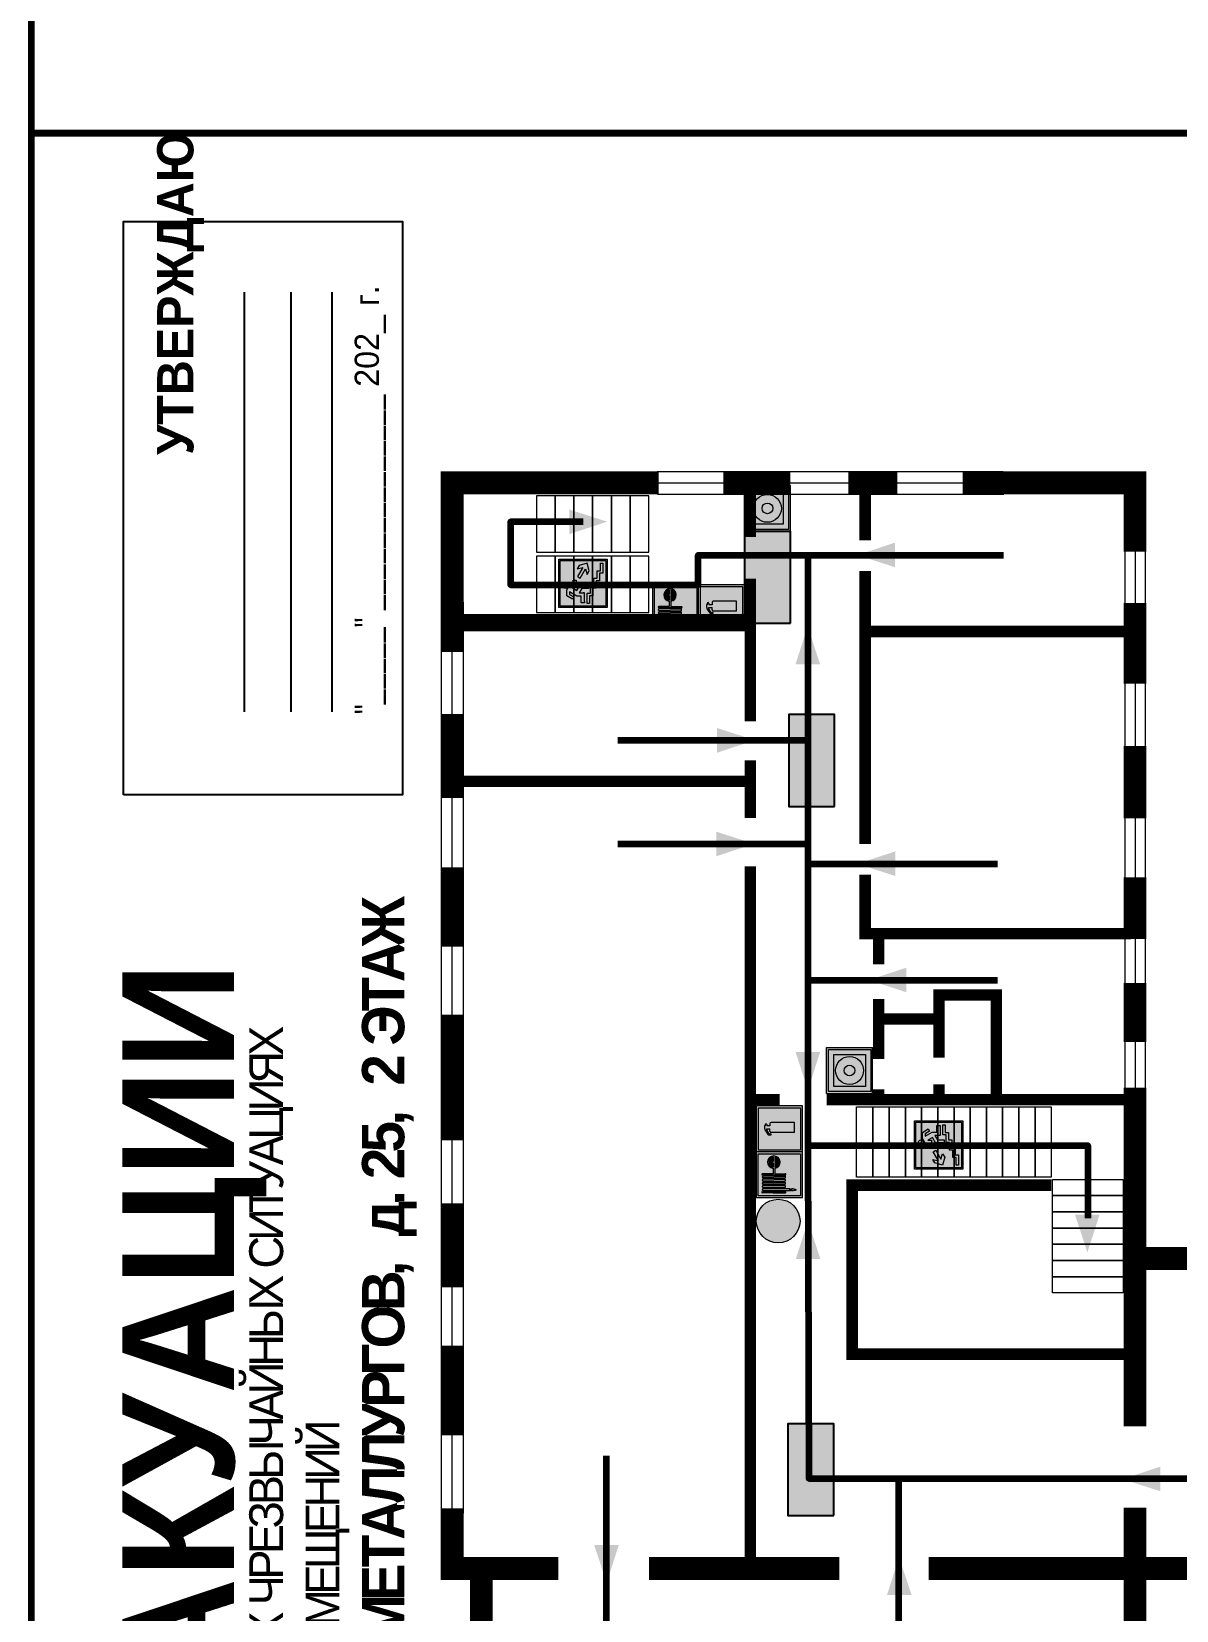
# Model space of a CAD drawing. Header units: millimetres. Extents: x 13810 to 67229, y 12374 to 21950.
# Drawn here: x 25277.2 to 25466.8, y 18838.2 to 19099.7 of the extents above; entities that cross this region are included whole.
import ezdxf

# ---------------------------------------------------------------- set-up
doc = ezdxf.new("R2010")
doc.units = ezdxf.units.MM
doc.layers.add('План_Штампы', color=7, linetype='Continuous')
doc.styles.add('обычный', font='arial.ttf')

# ---------------------------------------------------------------- blocks, each defined once
blk = doc.blocks.new('A$C32E8229D')
at = {"true_color": 0xffffff}
blk.add_hatch(color=7, dxfattribs=at).paths.add_polyline_path([(0, 0), (0, -8), (16, -8), (16, 0)])
h = blk.add_hatch(color=126)
h.paths.add_polyline_path([(0.2, -0.2), (15.8, -0.2), (15.8, -7.8), (0.2, -7.8)])
h.paths.add_polyline_path([(13.49, -2.05), (12.08, -2.05), (11.37, -2.63, 0.162397), (11.29, -2.84), (11.29, -3.63), (10.35, -3.63), (10.35, -4.05), (11.68, -4.05), (11.68, -3.48), (12.26, -4.28), (11.29, -5.1), (11.29, -6.78), (11.85, -6.78), (11.85, -5.44), (12.8, -4.64), (12.8, -5.94), (14.46, -5.94), (14.46, -5.39), (13.45, -5.39), (13.45, -3.97), (12.46, -2.59), (13.15, -2.59), (13.69, -3.34), (14.18, -3)], flags=16)
h.paths.add_polyline_path([(10.74, -1.82, 1), (11.8, -1.82, 1)], flags=16)
h.paths.add_polyline_path([(9.39, -3.59), (5.99, -3.59), (6.56, -3.03), (5.91, -3.03), (5.1, -3.83), (5.91, -4.64), (6.56, -4.64), (5.99, -4.09), (9.39, -4.09)], flags=16)
h.paths.add_polyline_path([(4.29, -1.08), (1.72, -1.08), (1.72, -6.6), (4.29, -6.6)], flags=16)
at = {"color": 126}
blk.add_lwpolyline([(16, -8), (0, -8), (0, 0), (16, 0)], close=True, dxfattribs=at)
blk = doc.blocks.new('A$C54414219')
at = {"true_color": 0xffffff}
h = blk.add_hatch(color=7, dxfattribs=at)
h.paths.add_polyline_path([(2.39, -9.45), (2.39, -18.3), (11.23, -18.3), (11.23, -9.45)], flags=0)
h.paths.add_polyline_path([(10.71, -13.87, -1), (2.92, -13.87, -1)], flags=0)
h.paths.add_polyline_path([(8.3, -13.87, -1), (5.33, -13.87, -1)], flags=0)
h.paths.add_polyline_path([(0.41, -7.47), (0.41, -20.27), (13.21, -20.27), (13.21, -7.47)])
h.paths.add_polyline_path([(0.92, -19.77), (12.71, -19.77), (12.71, -7.98), (0.92, -7.98)], flags=16)
h.paths.add_polyline_path([(11.23, -9.45), (11.23, -18.3), (2.39, -18.3), (2.39, -9.45)], flags=0)
at = {"lineweight": 5}
h = blk.add_hatch(color=242, dxfattribs=at)
h.paths.add_polyline_path([(12.71, -7.98), (0.92, -7.98), (0.92, -19.77), (12.71, -19.77)])
h.paths.add_polyline_path([(11.23, -18.3), (2.39, -18.3), (2.39, -9.45), (11.23, -9.45)], flags=16)
h.paths.add_polyline_path([(10.71, -13.87, -1), (2.92, -13.87, -1)], flags=0)
h.paths.add_polyline_path([(8.3, -13.87, -1), (5.33, -13.87, -1)], flags=0)
at = {"true_color": 0xffffff}
h = blk.add_hatch(color=7, dxfattribs=at)
h.paths.add_polyline_path([(2.39, -9.45), (2.39, -18.3), (11.23, -18.3), (11.23, -9.45)])
h.paths.add_polyline_path([(10.71, -13.87, -1), (2.92, -13.87, -1)], flags=16)
h.paths.add_polyline_path([(8.3, -13.87, -1), (5.33, -13.87, -1)], flags=0)
at = {"lineweight": 5}
h = blk.add_hatch(color=242, dxfattribs=at)
h.paths.add_polyline_path([(2.92, -13.87, 1), (10.71, -13.87, 1)])
h.paths.add_polyline_path([(8.3, -13.87, -1), (5.33, -13.87, -1)], flags=16)
at = {"color": 242, "lineweight": 5}
for p, q in [((0.41, -20.27), (0.41, -7.47)), ((0.41, -7.47), (13.21, -7.47)), ((0.41, -7.47), (13.21, -7.47)), ((13.21, -20.27), (13.21, -7.47)), ((0.41, -20.27), (13.21, -20.27))]:
    blk.add_line(p, q, dxfattribs=at)
for points in [[(0.92, -7.98), (12.71, -7.98), (12.71, -19.77), (0.92, -19.77)], [(2.39, -9.45), (11.23, -9.45), (11.23, -18.3), (2.39, -18.3)]]:
    blk.add_lwpolyline(points, close=True, dxfattribs=at)
for radius in [3.89, 1.49]:
    blk.add_circle((6.81, -13.87), radius, dxfattribs=at)
blk = doc.blocks.new('вниз')
at = {"lineweight": 0, "true_color": 0xffffff}
h = blk.add_hatch(color=7, dxfattribs=at)
h.dxf.hatch_style = 1
h.paths.add_polyline_path([(40994.51, -4472.22), (40986.51, -4472.22), (40986.51, -4480.22), (40994.51, -4480.22)])
h.paths.add_polyline_path([(40994.31, -4472.42), (40994.31, -4480.01), (40986.71, -4480.01), (40986.71, -4472.42)], flags=16)
h.paths.add_polyline_path([(40988.43, -4473.53), (40989.43, -4473.53), (40990.19, -4473.96), (40990.19, -4474.6), (40991, -4474.6), (40991, -4475.06), (40989.73, -4475.06), (40989.73, -4474.46), (40989.3, -4475.18), (40990.17, -4475.7), (40990.17, -4477.11), (40989.63, -4477.11), (40989.63, -4476.01), (40988.94, -4475.59), (40988.94, -4476.46), (40988.94, -4476.46), (40987.47, -4476.46), (40987.26, -4476.46), (40987.26, -4475.92), (40988.4, -4475.92), (40988.4, -4475.2), (40989.1, -4473.99), (40988.66, -4473.99), (40988.24, -4474.7), (40987.86, -4474.47), (40988.41, -4473.56)], flags=0)
h.paths.add_polyline_path([(40990.55, -4473.29, -1), (40989.69, -4473.29, -1)], flags=0)
h.paths.add_polyline_path([(40988.85, -4476.89), (40988.85, -4477.43), (40990.1, -4477.43), (40990.1, -4477.99), (40991.34, -4477.99), (40991.34, -4478.54), (40992.59, -4478.54), (40992.59, -4479.09), (40993.83, -4479.09), (40993.83, -4479.52), (40992.17, -4479.52), (40992.17, -4478.97), (40990.91, -4478.97), (40990.91, -4478.41), (40989.68, -4478.41), (40989.68, -4477.86), (40988.43, -4477.86), (40988.43, -4477.31), (40987.6, -4477.31), (40987.18, -4477.31), (40987.18, -4476.89)], flags=0)
h.paths.add_polyline_path([(40991.61, -4475.33), (40993.12, -4476.2), (40992.9, -4475.27), (40993.48, -4475.6), (40993.83, -4476.88), (40992.56, -4477.22), (40991.97, -4476.88), (40992.9, -4476.61), (40991.38, -4475.74), (40991.58, -4475.39)], flags=0)
h.paths.add_polyline_path([(40990.19, -4473.96), (40989.43, -4473.53), (40988.43, -4473.53), (40988.41, -4473.56), (40987.86, -4474.47), (40988.24, -4474.7), (40988.66, -4473.99), (40989.1, -4473.99), (40988.4, -4475.2), (40988.4, -4475.92), (40987.26, -4475.92), (40987.26, -4476.46), (40987.47, -4476.46), (40988.94, -4476.46), (40988.94, -4476.27), (40988.94, -4475.59), (40989.63, -4476.01), (40989.63, -4477.11), (40990.17, -4477.11), (40990.17, -4475.7), (40989.3, -4475.18), (40989.73, -4474.46), (40989.73, -4475.06), (40991, -4475.06), (40991, -4474.6), (40990.19, -4474.6)], flags=0)
h.paths.add_polyline_path([(40990.55, -4473.29, 1), (40989.69, -4473.29, 1)], flags=0)
h.paths.add_polyline_path([(40991.61, -4475.33), (40991.58, -4475.39), (40991.38, -4475.74), (40992.9, -4476.61), (40991.97, -4476.88), (40992.56, -4477.22), (40993.83, -4476.88), (40993.48, -4475.6), (40992.9, -4475.27), (40993.12, -4476.2)], flags=0)
h.paths.add_polyline_path([(40990.1, -4477.43), (40988.85, -4477.43), (40988.85, -4476.89), (40987.18, -4476.89), (40987.18, -4477.31), (40987.6, -4477.31), (40988.43, -4477.31), (40988.43, -4477.86), (40989.68, -4477.86), (40989.68, -4478.41), (40990.91, -4478.41), (40990.91, -4478.97), (40992.17, -4478.97), (40992.17, -4479.52), (40993.83, -4479.52), (40993.83, -4479.09), (40992.59, -4479.09), (40992.59, -4478.54), (40991.34, -4478.54), (40991.34, -4477.99), (40990.1, -4477.99)], flags=0)
at = {"lineweight": 0}
h = blk.add_hatch(color=126, dxfattribs=at)
h.dxf.hatch_style = 1
h.paths.add_polyline_path([(40994.31, -4472.42), (40986.71, -4472.42), (40986.71, -4480.01), (40994.31, -4480.01)])
h.paths.add_polyline_path([(40988.43, -4473.53), (40989.43, -4473.53), (40990.19, -4473.96), (40990.19, -4474.6), (40991, -4474.6), (40991, -4475.06), (40989.73, -4475.06), (40989.73, -4474.46), (40989.3, -4475.18), (40990.17, -4475.7), (40990.17, -4477.11), (40989.63, -4477.11), (40989.63, -4476.01), (40988.94, -4475.59), (40988.94, -4476.46), (40988.94, -4476.46), (40987.47, -4476.46), (40987.26, -4476.46), (40987.26, -4475.92), (40988.4, -4475.92), (40988.4, -4475.2), (40989.1, -4473.99), (40988.66, -4473.99), (40988.24, -4474.7), (40987.86, -4474.47), (40988.41, -4473.56)], flags=16)
h.paths.add_polyline_path([(40990.55, -4473.29, -1), (40989.69, -4473.29, -1)], flags=16)
h.paths.add_polyline_path([(40988.85, -4476.89), (40988.85, -4477.43), (40990.1, -4477.43), (40990.1, -4477.99), (40991.34, -4477.99), (40991.34, -4478.54), (40992.59, -4478.54), (40992.59, -4479.09), (40993.83, -4479.09), (40993.83, -4479.52), (40992.17, -4479.52), (40992.17, -4478.97), (40990.91, -4478.97), (40990.91, -4478.41), (40989.68, -4478.41), (40989.68, -4477.86), (40988.43, -4477.86), (40988.43, -4477.31), (40987.6, -4477.31), (40987.18, -4477.31), (40987.18, -4476.89)], flags=16)
h.paths.add_polyline_path([(40991.61, -4475.33), (40993.12, -4476.2), (40992.9, -4475.27), (40993.48, -4475.6), (40993.83, -4476.88), (40992.56, -4477.22), (40991.97, -4476.88), (40992.9, -4476.61), (40991.38, -4475.74), (40991.58, -4475.39)], flags=16)
at = {"lineweight": 0, "true_color": 0xffffff}
h = blk.add_hatch(color=7, dxfattribs=at)
h.dxf.hatch_style = 1
h.paths.add_polyline_path([(40989.73, -4474.46), (40989.73, -4475.06), (40991, -4475.06), (40991, -4474.6), (40990.19, -4474.6), (40990.19, -4473.96), (40989.43, -4473.53), (40988.43, -4473.53), (40988.41, -4473.56), (40987.86, -4474.47), (40988.24, -4474.7), (40988.66, -4473.99), (40989.1, -4473.99), (40988.4, -4475.2), (40988.4, -4475.92), (40987.26, -4475.92), (40987.26, -4476.46), (40987.47, -4476.46), (40988.94, -4476.46), (40988.94, -4475.59), (40989.63, -4476.01), (40989.63, -4477.11), (40990.17, -4477.11), (40990.17, -4475.7), (40989.3, -4475.18)])
h.paths.add_polyline_path([(40989.69, -4473.29, 1), (40990.55, -4473.29, 1)])
h.paths.add_polyline_path([(40991.61, -4475.33), (40991.58, -4475.39), (40991.38, -4475.74), (40992.9, -4476.61), (40991.97, -4476.88), (40992.56, -4477.22), (40993.83, -4476.88), (40993.48, -4475.6), (40992.9, -4475.27), (40993.12, -4476.2)])
h.paths.add_polyline_path([(40990.1, -4477.43), (40988.85, -4477.43), (40988.85, -4476.89), (40987.18, -4476.89), (40987.18, -4477.31), (40987.6, -4477.31), (40988.43, -4477.31), (40988.43, -4477.86), (40989.68, -4477.86), (40989.68, -4478.41), (40990.91, -4478.41), (40990.91, -4478.97), (40992.17, -4478.97), (40992.17, -4479.52), (40993.83, -4479.52), (40993.83, -4479.09), (40992.59, -4479.09), (40992.59, -4478.54), (40991.34, -4478.54), (40991.34, -4477.99), (40990.1, -4477.99)])
at = {"color": 126, "lineweight": 0}
for points in [[(40986.51, -4472.22), (40994.51, -4472.22), (40994.51, -4480.22), (40986.51, -4480.22)], [(40986.71, -4472.42), (40994.31, -4472.42), (40994.31, -4480.01), (40986.71, -4480.01)]]:
    blk.add_lwpolyline(points, close=True, dxfattribs=at)
for points in [[(40987.47, -4476.46), (40987.26, -4476.46), (40987.26, -4475.92), (40988.4, -4475.92), (40988.4, -4475.2), (40989.1, -4473.99), (40988.66, -4473.99), (40988.24, -4474.7), (40987.86, -4474.47), (40988.41, -4473.56), (40988.43, -4473.53), (40989.43, -4473.53), (40990.19, -4473.96), (40990.19, -4474.6), (40991, -4474.6), (40991, -4475.06), (40989.73, -4475.06), (40989.73, -4474.46), (40989.3, -4475.18), (40990.17, -4475.7), (40990.17, -4477.11), (40989.63, -4477.11), (40989.63, -4476.01), (40988.94, -4475.59), (40988.94, -4476.46)], [(40987.47, -4476.46), (40988.94, -4476.46), (40988.94, -4476.27)], [(40991.58, -4475.39), (40991.38, -4475.74), (40992.9, -4476.61), (40991.97, -4476.88), (40992.56, -4477.22), (40993.83, -4476.88), (40993.48, -4475.6), (40992.9, -4475.27), (40993.12, -4476.2), (40991.61, -4475.33), (40991.58, -4475.39)], [(40987.6, -4477.31), (40987.18, -4477.31), (40987.18, -4476.89), (40988.85, -4476.89), (40988.85, -4477.43), (40990.1, -4477.43), (40990.1, -4477.99), (40991.34, -4477.99), (40991.34, -4478.54), (40992.59, -4478.54), (40992.59, -4479.09), (40993.83, -4479.09), (40993.83, -4479.52), (40992.17, -4479.52), (40992.17, -4478.97), (40990.91, -4478.97), (40990.91, -4478.41), (40989.68, -4478.41), (40989.68, -4477.86), (40988.43, -4477.86), (40988.43, -4477.31), (40987.6, -4477.31)]]:
    blk.add_lwpolyline(points, dxfattribs=at)
blk.add_circle((40990.12, -4473.29), 0.432, dxfattribs=at)
blk = doc.blocks.new('вниз 3')
at = {"lineweight": 0, "true_color": 0xffffff}
h = blk.add_hatch(color=7, dxfattribs=at)
h.dxf.hatch_style = 1
h.paths.add_polyline_path([(40997.5, -4475.69), (40997.25, -4475.28), (40995.76, -4476.15), (40995.97, -4475.23), (40995.39, -4475.56), (40995.05, -4476.83), (40996.33, -4477.17), (40996.91, -4476.83), (40996, -4476.55)], flags=0)
h.paths.add_polyline_path([(40999.81, -4473.95), (41000.22, -4473.95), (41000.64, -4474.67), (41001.03, -4474.43), (41000.46, -4473.49), (41000.42, -4473.49), (40999.43, -4473.49), (40998.68, -4473.92), (40998.68, -4474.57), (40997.88, -4474.57), (40997.88, -4475), (40999.14, -4475), (40999.14, -4474.43), (40999.14, -4474.38), (40999.59, -4475.15), (40998.72, -4475.67), (40998.72, -4477.06), (40999.24, -4477.06), (40999.24, -4475.96), (40999.95, -4475.56), (40999.95, -4476.43), (41001.61, -4476.43), (41001.61, -4475.88), (41000.47, -4475.88), (41000.47, -4475.12)], flags=0)
h.paths.add_polyline_path([(40999.2, -4473.24, 1), (40998.35, -4473.24, 1)], flags=0)
h.paths.add_polyline_path([(41000.46, -4477.26), (41001.69, -4477.26), (41001.69, -4476.84), (41000.03, -4476.84), (41000.03, -4477.39), (40998.78, -4477.39), (40998.78, -4477.95), (40997.53, -4477.95), (40997.53, -4478.5), (40996.29, -4478.5), (40996.29, -4479.06), (40995.05, -4479.06), (40995.05, -4479.48), (40995.29, -4479.48), (40996.72, -4479.48), (40996.72, -4478.92), (40997.97, -4478.92), (40997.97, -4478.36), (40999.2, -4478.36), (40999.2, -4477.81), (41000.46, -4477.81)], flags=0)
h.paths.add_polyline_path([(41002.37, -4472.17), (40994.37, -4472.17), (40994.37, -4480.17), (41002.37, -4480.17)])
h.paths.add_polyline_path([(41002.16, -4479.96), (40994.57, -4479.96), (40994.57, -4472.37), (41002.16, -4472.37)], flags=16)
h.paths.add_polyline_path([(41001.61, -4475.88), (41001.61, -4476.43), (40999.95, -4476.43), (40999.95, -4475.56), (40999.24, -4475.96), (40999.24, -4477.06), (40998.72, -4477.06), (40998.72, -4475.67), (40999.59, -4475.15), (40999.14, -4474.38), (40999.14, -4474.43), (40999.14, -4475), (40997.88, -4475), (40997.88, -4474.57), (40998.68, -4474.57), (40998.68, -4473.92), (40999.43, -4473.49), (41000.42, -4473.49), (41000.46, -4473.49), (41001.03, -4474.43), (41000.64, -4474.67), (41000.22, -4473.95), (40999.81, -4473.95), (41000.47, -4475.12), (41000.47, -4475.88)], flags=0)
h.paths.add_polyline_path([(41001.69, -4476.84), (41001.69, -4477.26), (41000.46, -4477.26), (41000.46, -4477.81), (40999.2, -4477.81), (40999.2, -4478.36), (40997.97, -4478.36), (40997.97, -4478.92), (40996.72, -4478.92), (40996.72, -4479.48), (40995.05, -4479.48), (40995.05, -4479.06), (40996.29, -4479.06), (40996.29, -4478.5), (40997.53, -4478.5), (40997.53, -4477.95), (40998.78, -4477.95), (40998.78, -4477.39), (41000.03, -4477.39), (41000.03, -4476.84)], flags=0)
h.paths.add_polyline_path([(40998.35, -4473.24, -1), (40999.2, -4473.24, -1)], flags=0)
h.paths.add_polyline_path([(40997.5, -4475.69), (40996, -4476.55), (40996.91, -4476.83), (40996.33, -4477.17), (40995.05, -4476.83), (40995.39, -4475.56), (40995.97, -4475.23), (40995.76, -4476.15), (40997.25, -4475.28)], flags=0)
at = {"lineweight": 0}
h = blk.add_hatch(color=126, dxfattribs=at)
h.dxf.hatch_style = 1
h.paths.add_polyline_path([(41002.16, -4472.37), (40994.57, -4472.37), (40994.57, -4479.96), (41002.16, -4479.96)])
h.paths.add_polyline_path([(40995.97, -4475.23), (40995.76, -4476.15), (40997.25, -4475.28), (40997.5, -4475.69), (40996, -4476.55), (40996.91, -4476.83), (40996.33, -4477.17), (40995.05, -4476.83), (40995.39, -4475.56)], flags=16)
h.paths.add_polyline_path([(40997.88, -4474.57), (40998.68, -4474.57), (40998.68, -4473.92), (40999.43, -4473.49), (41000.42, -4473.49), (41000.46, -4473.49), (41001.03, -4474.43), (41000.64, -4474.67), (41000.22, -4473.95), (40999.81, -4473.95), (41000.47, -4475.12), (41000.47, -4475.88), (41001.61, -4475.88), (41001.61, -4476.43), (40999.95, -4476.43), (40999.95, -4475.56), (40999.24, -4475.96), (40999.24, -4477.06), (40998.72, -4477.06), (40998.72, -4475.67), (40999.59, -4475.15), (40999.14, -4474.38), (40999.14, -4474.43), (40999.14, -4475), (40997.88, -4475)], flags=16)
h.paths.add_polyline_path([(40998.35, -4473.24, -1), (40999.2, -4473.24, -1)], flags=16)
h.paths.add_polyline_path([(40997.53, -4477.95), (40998.78, -4477.95), (40998.78, -4477.39), (41000.03, -4477.39), (41000.03, -4476.84), (41001.69, -4476.84), (41001.69, -4477.26), (41000.46, -4477.26), (41000.46, -4477.81), (40999.2, -4477.81), (40999.2, -4478.36), (40997.97, -4478.36), (40997.97, -4478.92), (40996.72, -4478.92), (40996.72, -4479.48), (40995.05, -4479.48), (40995.05, -4479.06), (40996.29, -4479.06), (40996.29, -4478.5), (40997.53, -4478.5)], flags=16)
at = {"lineweight": 0, "true_color": 0xffffff}
h = blk.add_hatch(color=7, dxfattribs=at)
h.dxf.hatch_style = 1
h.paths.add_polyline_path([(40999.2, -4473.24, 1), (40998.35, -4473.24, 1)])
h.paths.add_polyline_path([(40999.81, -4473.95), (41000.22, -4473.95), (41000.64, -4474.67), (41001.03, -4474.43), (41000.46, -4473.49), (41000.42, -4473.49), (40999.43, -4473.49), (40998.68, -4473.92), (40998.68, -4474.57), (40997.88, -4474.57), (40997.88, -4475), (40999.14, -4475), (40999.14, -4474.43), (40999.14, -4474.38), (40999.59, -4475.15), (40998.72, -4475.67), (40998.72, -4477.06), (40999.24, -4477.06), (40999.24, -4475.96), (40999.95, -4475.56), (40999.95, -4476.43), (41001.61, -4476.43), (41001.61, -4475.88), (41000.47, -4475.88), (41000.47, -4475.12)])
h.paths.add_polyline_path([(40999.2, -4477.81), (41000.46, -4477.81), (41000.46, -4477.26), (41001.69, -4477.26), (41001.69, -4476.84), (41000.03, -4476.84), (41000.03, -4477.39), (40998.78, -4477.39), (40998.78, -4477.95), (40997.53, -4477.95), (40997.53, -4478.5), (40996.29, -4478.5), (40996.29, -4479.06), (40995.05, -4479.06), (40995.05, -4479.48), (40995.29, -4479.48), (40996.72, -4479.48), (40996.72, -4478.92), (40997.97, -4478.92), (40997.97, -4478.36), (40999.2, -4478.36)])
h.paths.add_polyline_path([(40997.5, -4475.69), (40997.25, -4475.28), (40995.76, -4476.15), (40995.97, -4475.23), (40995.39, -4475.56), (40995.05, -4476.83), (40996.33, -4477.17), (40996.91, -4476.83), (40996, -4476.55)])
at = {"color": 126, "lineweight": 0}
for points in [[(40994.37, -4472.17), (41002.37, -4472.17), (41002.37, -4480.17), (40994.37, -4480.17)], [(40994.57, -4472.37), (41002.16, -4472.37), (41002.16, -4479.96), (40994.57, -4479.96)]]:
    blk.add_lwpolyline(points, close=True, dxfattribs=at)
for points in [[(40999.14, -4474.43), (40999.14, -4475), (40997.88, -4475), (40997.88, -4474.57), (40998.68, -4474.57), (40998.68, -4473.92), (40999.43, -4473.49), (41000.42, -4473.49), (41000.46, -4473.49), (41001.03, -4474.43), (41000.64, -4474.67), (41000.22, -4473.95), (40999.81, -4473.95), (41000.47, -4475.12), (41000.47, -4475.88), (41001.61, -4475.88), (41001.61, -4476.43), (40999.95, -4476.43), (40999.95, -4475.56), (40999.24, -4475.96), (40999.24, -4477.06), (40998.72, -4477.06), (40998.72, -4475.67), (40999.59, -4475.15), (40999.14, -4474.38), (40999.14, -4474.43)], [(40995.05, -4476.83), (40995.39, -4475.56), (40995.97, -4475.23), (40995.76, -4476.15), (40997.25, -4475.28), (40997.5, -4475.69), (40996, -4476.55), (40996.91, -4476.83), (40996.33, -4477.17), (40995.05, -4476.83)], [(40995.29, -4479.48), (40995.05, -4479.48), (40995.05, -4479.06), (40996.29, -4479.06), (40996.29, -4478.5), (40997.53, -4478.5), (40997.53, -4477.95), (40998.78, -4477.95), (40998.78, -4477.39), (41000.03, -4477.39), (41000.03, -4476.84), (41001.69, -4476.84), (41001.69, -4477.26), (41000.46, -4477.26), (41000.46, -4477.81), (40999.2, -4477.81), (40999.2, -4478.36), (40997.97, -4478.36), (40997.97, -4478.92), (40996.72, -4478.92), (40996.72, -4479.48), (40995.05, -4479.48)]]:
    blk.add_lwpolyline(points, dxfattribs=at)
blk.add_circle((40998.77, -4473.24), 0.426, dxfattribs=at)
blk = doc.blocks.new('A$C37112FD5')
at = {"true_color": 0xf5f5ff}
h = blk.add_hatch(color=7, dxfattribs=at)
h.dxf.hatch_style = 1
h.paths.add_polyline_path([(12.8, -7.4), (0, -7.4), (0, -20.2), (12.8, -20.2)])
h.paths.add_polyline_path([(12.29, -7.91), (12.29, -19.69), (0.51, -19.69), (0.51, -7.91)], flags=16)
h.paths.add_polyline_path([(4.98, -9.04, -0.42597), (5.17, -9.22), (5.17, -12.25), (5.17, -15.29, -0.432244), (4.98, -15.47), (4.83, -15.47, -0.42597), (4.64, -15.29), (4.64, -12.25), (4.64, -9.22, -0.432244), (4.83, -9.04)], flags=0)
h.paths.add_polyline_path([(4.28, -9.22), (4.28, -12.25), (4.28, -15.29, -0.432244), (4.09, -15.47), (3.94, -15.47, -0.42597), (3.75, -15.29), (3.75, -12.25), (3.75, -9.22, -0.432244), (3.94, -9.04), (4.09, -9.04, -0.42597)], flags=0)
h.paths.add_polyline_path([(5.72, -9.04), (5.87, -9.04, -0.42597), (6.06, -9.22), (6.06, -12.25), (6.06, -15.29, -0.432244), (5.87, -15.47), (5.72, -15.47, -0.42597), (5.53, -15.29), (5.53, -12.25), (5.53, -9.22, -0.432244)], flags=0)
h.paths.add_polyline_path([(6.42, -8.9), (6.5, -8.9, -0.42597), (6.69, -9.08), (6.69, -12.03), (8.21, -12.03, -15.824349), (8.21, -12.47), (6.69, -12.47), (6.69, -15.42, -0.432244), (6.5, -15.6), (6.42, -15.6)], flags=0)
h.paths.add_polyline_path([(3.39, -9.22), (3.39, -12.25), (3.39, -15.29, -0.432244), (3.2, -15.47), (3.05, -15.47, -0.42597), (2.85, -15.29), (2.85, -12.25), (2.85, -9.22, -0.432244), (3.05, -9.04), (3.2, -9.04, -0.42597)], flags=0)
h.paths.add_polyline_path([(2.5, -9.22), (2.5, -16.71), (1.96, -16.71), (1.96, -9.22, -0.432244), (2.15, -9.04), (2.31, -9.04, -0.42597)], flags=0)
h.paths.add_polyline_path([(1.61, -8.9), (1.61, -15.6), (1.57, -15.6, -0.42597), (1.37, -15.42), (1.37, -12.03), (1.37, -9.09, -0.432244), (1.57, -8.9)], flags=0)
h.paths.add_polyline_path([(9.76, -10.81), (9.76, -12.03), (8.49, -12.03, -0.336371)], flags=0)
h.paths.add_polyline_path([(8.49, -12.47), (9.76, -12.47), (9.76, -13.7, -0.336371)], flags=0)
h.paths.add_polyline_path([(10.11, -10.81, -0.336371), (11.38, -12.03), (10.11, -12.03)], flags=0)
h.paths.add_polyline_path([(10.11, -12.47), (11.38, -12.47, -0.336371), (10.11, -13.7)], flags=0)
h.paths.add_polyline_path([(2.5, -16.84), (2.5, -17.05), (1.97, -17.05), (1.97, -16.84)], flags=0)
h.paths.add_polyline_path([(2.5, -17.24, -0.033778), (2.24, -18.6, -0.033778), (1.97, -17.24)], flags=0)
h = blk.add_hatch(color=242)
h.dxf.hatch_style = 1
h.paths.add_polyline_path([(12.29, -7.91), (0.51, -7.91), (0.51, -19.69), (12.29, -19.69)])
h.paths.add_polyline_path([(6.42, -15.6), (6.42, -8.9), (6.5, -8.9, -0.42597), (6.69, -9.08), (6.69, -12.03), (8.21, -12.03, -15.824349), (8.21, -12.47), (6.69, -12.47), (6.69, -15.42, -0.432244), (6.5, -15.6)], flags=16)
h.paths.add_polyline_path([(5.87, -15.47), (5.72, -15.47, -0.42597), (5.53, -15.29), (5.53, -12.25), (5.53, -9.22, -0.432244), (5.72, -9.04), (5.87, -9.04, -0.42597), (6.06, -9.22), (6.06, -12.25), (6.06, -15.29, -0.432244)], flags=16)
h.paths.add_polyline_path([(4.98, -15.47), (4.83, -15.47, -0.42597), (4.64, -15.29), (4.64, -12.25), (4.64, -9.22, -0.432244), (4.83, -9.04), (4.98, -9.04, -0.42597), (5.17, -9.22), (5.17, -12.25), (5.17, -15.29, -0.432244)], flags=16)
h.paths.add_polyline_path([(4.09, -15.47), (3.94, -15.47, -0.42597), (3.75, -15.29), (3.75, -12.25), (3.75, -9.22, -0.432244), (3.94, -9.04), (4.09, -9.04, -0.42597), (4.28, -9.22), (4.28, -12.25), (4.28, -15.29, -0.432244)], flags=16)
h.paths.add_polyline_path([(3.2, -15.47), (3.05, -15.47, -0.42597), (2.85, -15.29), (2.85, -12.25), (2.85, -9.22, -0.432244), (3.05, -9.04), (3.2, -9.04, -0.42597), (3.39, -9.22), (3.39, -12.25), (3.39, -15.29, -0.432244)], flags=16)
h.paths.add_polyline_path([(2.5, -17.05), (1.97, -17.05), (1.97, -16.84), (2.5, -16.84)], flags=16)
h.paths.add_polyline_path([(2.5, -17.24, -0.033778), (2.24, -18.6, -0.033778), (1.97, -17.24)], flags=16)
h.paths.add_polyline_path([(2.5, -16.71), (1.96, -16.71), (1.96, -9.22, -0.432244), (2.15, -9.04), (2.31, -9.04, -0.42597), (2.5, -9.22)], flags=16)
h.paths.add_polyline_path([(1.61, -15.6), (1.57, -15.6, -0.42597), (1.37, -15.42), (1.37, -12.03), (1.37, -9.09, -0.432244), (1.57, -8.9), (1.61, -8.9)], flags=16)
h.paths.add_polyline_path([(8.49, -12.47), (9.76, -12.47), (9.76, -13.7, -0.336371)], flags=0)
h.paths.add_polyline_path([(10.11, -13.7), (10.11, -12.47), (11.38, -12.47, -0.336371)], flags=0)
h.paths.add_polyline_path([(8.49, -12.03, -0.336371), (9.76, -10.81), (9.76, -12.03)], flags=0)
h.paths.add_polyline_path([(10.11, -12.03), (10.11, -10.81, -0.336371), (11.38, -12.03)], flags=0)
h = blk.add_hatch(color=7, dxfattribs=at)
h.dxf.hatch_style = 1
h.paths.add_polyline_path([(1.61, -8.9), (1.57, -8.9, 0.432244), (1.37, -9.09), (1.37, -12.03), (1.37, -15.42, 0.42597), (1.57, -15.6), (1.61, -15.6)])
h.paths.add_polyline_path([(2.5, -9.22, 0.42597), (2.31, -9.04), (2.15, -9.04, 0.432244), (1.96, -9.22), (1.96, -16.71), (2.5, -16.71)])
h.paths.add_polyline_path([(2.5, -16.84), (1.97, -16.84), (1.97, -17.05), (2.5, -17.05)])
h.paths.add_polyline_path([(2.5, -17.24), (1.97, -17.24, 0.033778), (2.24, -18.6, 0.033778)])
h.paths.add_polyline_path([(3.39, -12.25), (3.39, -9.22, 0.42597), (3.2, -9.04), (3.05, -9.04, 0.432244), (2.85, -9.22), (2.85, -12.25), (2.85, -15.29, 0.42597), (3.05, -15.47), (3.2, -15.47, 0.432244), (3.39, -15.29)])
h.paths.add_polyline_path([(4.28, -12.25), (4.28, -9.22, 0.42597), (4.09, -9.04), (3.94, -9.04, 0.432244), (3.75, -9.22), (3.75, -12.25), (3.75, -15.29, 0.42597), (3.94, -15.47), (4.09, -15.47, 0.432244), (4.28, -15.29)])
h.paths.add_polyline_path([(5.17, -12.25), (5.17, -9.22, 0.42597), (4.98, -9.04), (4.83, -9.04, 0.432244), (4.64, -9.22), (4.64, -12.25), (4.64, -15.29, 0.42597), (4.83, -15.47), (4.98, -15.47, 0.432244), (5.17, -15.29)])
h.paths.add_polyline_path([(6.06, -12.25), (6.06, -9.22, 0.42597), (5.87, -9.04), (5.72, -9.04, 0.432244), (5.53, -9.22), (5.53, -12.25), (5.53, -15.29, 0.42597), (5.72, -15.47), (5.87, -15.47, 0.432244), (6.06, -15.29)])
h.paths.add_polyline_path([(6.69, -12.47), (8.21, -12.47, 15.824349), (8.21, -12.03), (6.69, -12.03), (6.69, -9.08, 0.42597), (6.5, -8.9), (6.42, -8.9), (6.42, -15.6), (6.5, -15.6, 0.432244), (6.69, -15.42)])
h.paths.add_polyline_path([(8.49, -12.47), (9.76, -12.47), (9.76, -13.7, -0.336371)], flags=16)
h.paths.add_polyline_path([(8.49, -12.03, -0.336371), (9.76, -10.81), (9.76, -12.03)], flags=16)
h.paths.add_polyline_path([(10.11, -12.47), (11.38, -12.47, -0.336371), (10.11, -13.7)], flags=16)
h.paths.add_polyline_path([(10.11, -12.03), (10.11, -10.81, -0.336371), (11.38, -12.03)], flags=16)
h = blk.add_hatch(color=242)
h.dxf.hatch_style = 1
h.paths.add_polyline_path([(9.76, -10.81, 0.336371), (8.49, -12.03), (9.76, -12.03)])
h.paths.add_polyline_path([(10.11, -10.81), (10.11, -12.03), (11.38, -12.03, 0.336371)])
h.paths.add_polyline_path([(11.38, -12.47), (10.11, -12.47), (10.11, -13.7, 0.336371)])
h.paths.add_polyline_path([(9.76, -12.47), (8.49, -12.47, 0.336371), (9.76, -13.7)])
at = {"color": 242, "lineweight": 5}
for p, q in [((0, -20.2), (0, -7.4)), ((0, -7.4), (12.8, -7.4)), ((12.8, -20.2), (12.8, -7.4)), ((1.37, -12.03), (1.37, -9.08)), ((1.37, -12.03), (1.37, -15.42)), ((1.57, -8.9), (1.61, -8.9)), ((1.61, -8.9), (1.61, -15.6)), ((1.96, -16.71), (1.96, -9.22)), ((2.15, -9.04), (2.31, -9.04)), ((2.5, -16.71), (2.5, -9.22)), ((2.85, -12.25), (2.85, -9.22)), ((2.85, -12.25), (2.85, -15.29)), ((3.05, -9.04), (3.2, -9.04)), ((3.39, -12.25), (3.39, -9.22)), ((3.39, -12.25), (3.39, -15.29)), ((3.75, -12.25), (3.75, -9.22)), ((3.75, -12.25), (3.75, -15.29)), ((3.94, -9.04), (4.09, -9.04)), ((4.28, -12.25), (4.28, -9.22)), ((4.28, -12.25), (4.28, -15.29)), ((4.64, -12.25), (4.64, -9.22)), ((4.64, -12.25), (4.64, -15.29)), ((4.83, -9.04), (4.98, -9.04)), ((5.17, -12.25), (5.17, -9.22)), ((5.17, -12.25), (5.17, -15.29)), ((5.53, -12.25), (5.53, -9.22)), ((5.53, -12.25), (5.53, -15.29)), ((5.72, -9.04), (5.87, -9.04)), ((6.06, -12.25), (6.06, -9.22)), ((6.06, -12.25), (6.06, -15.29)), ((6.42, -8.9), (6.42, -15.6)), ((6.5, -8.9), (6.42, -8.9)), ((6.69, -12.03), (6.69, -9.08)), ((8.21, -12.03), (6.69, -12.03)), ((8.21, -12.47), (6.69, -12.47)), ((6.69, -12.47), (6.69, -15.42)), ((9.76, -12.03), (8.49, -12.03)), ((9.76, -12.47), (8.49, -12.47)), ((9.76, -10.81), (9.76, -12.03)), ((9.76, -12.47), (9.76, -13.7)), ((10.11, -10.81), (10.11, -12.03)), ((11.38, -12.03), (10.11, -12.03)), ((11.38, -12.47), (10.11, -12.47)), ((10.11, -12.47), (10.11, -13.7)), ((1.57, -15.6), (1.61, -15.6)), ((1.96, -16.71), (2.5, -16.71)), ((1.97, -16.84), (2.5, -16.84)), ((1.97, -17.05), (1.97, -16.84)), ((2.5, -17.05), (1.97, -17.05)), ((1.97, -17.24), (2.5, -17.24)), ((2.5, -16.84), (2.5, -17.05)), ((3.05, -15.47), (3.2, -15.47)), ((3.94, -15.47), (4.09, -15.47)), ((4.83, -15.47), (4.98, -15.47)), ((5.72, -15.47), (5.87, -15.47)), ((6.42, -15.6), (6.5, -15.6)), ((0, -20.2), (12.8, -20.2))]:
    blk.add_line(p, q, dxfattribs=at)
blk.add_lwpolyline([(0.51, -7.91), (12.29, -7.91), (12.29, -19.69), (0.51, -19.69)], close=True, dxfattribs=at)
for centre, radius, start, end in [((1.56, -9.09), 0.182, 87.1027, 180.6071), ((2.15, -9.22), 0.182, 87.1027, 180.6071), ((2.32, -9.22), 0.182, 359.3929, 92.8973), ((3.04, -9.22), 0.182, 87.1027, 180.6071), ((3.21, -9.22), 0.182, 359.3929, 92.8973), ((3.93, -9.22), 0.182, 87.1027, 180.6071), ((4.1, -9.22), 0.182, 359.3929, 92.8973), ((4.82, -9.22), 0.182, 87.1027, 180.6071), ((4.99, -9.22), 0.182, 359.3929, 92.8973), ((5.71, -9.22), 0.182, 87.1027, 180.6071), ((5.88, -9.22), 0.182, 359.3929, 92.8973), ((6.51, -9.09), 0.182, 359.3929, 92.8973), ((9.93, -12.25), 1.74, 187.2319, 172.7681), ((9.93, -12.25), 1.46, 96.9927, 171.3585), ((9.93, -12.25), 1.46, 188.6415, 263.0073), ((9.93, -12.25), 1.46, 8.6415, 83.0073), ((9.93, -12.25), 1.46, 276.9927, 351.3585), ((1.56, -15.42), 0.182, 179.3929, 272.8973), ((12.17, -15.98), 10.27, 187.041, 194.7793), ((-7.7, -15.98), 10.27, 345.2207, 352.959), ((3.04, -15.29), 0.182, 179.3929, 272.8973), ((3.21, -15.29), 0.182, 267.1027, 0.6071), ((3.93, -15.29), 0.182, 179.3929, 272.8973), ((4.1, -15.29), 0.182, 267.1027, 0.6071), ((4.82, -15.29), 0.182, 179.3929, 272.8973), ((4.99, -15.29), 0.182, 267.1027, 0.6071), ((5.71, -15.29), 0.182, 179.3929, 272.8973), ((5.88, -15.29), 0.182, 267.1027, 0.6071), ((6.51, -15.42), 0.182, 267.1027, 0.6071)]:
    blk.add_arc(centre, radius, start, end, dxfattribs=at)
blk = doc.blocks.new('A$C3AD82952')
at = {"true_color": 0xf5f5ff}
h = blk.add_hatch(color=7, dxfattribs=at)
h.dxf.hatch_style = 1
h.paths.add_polyline_path([(8.21, 8.73, 0.414214), (7.89, 9.05), (7.22, 9.05), (7.22, 9.92), (7.59, 9.92, 1), (7.57, 10.36), (7.22, 10.36), (7.22, 10.6), (6.43, 10.6), (6.43, 10.36), (6.01, 10.36), (4.74, 9.59), (4.74, 8.69), (4.98, 8.73), (4.98, 9.26), (6.12, 9.91), (6.43, 9.91), (6.43, 9.05), (5.76, 9.05, 0.414214), (5.44, 8.73), (5.44, 2.2), (8.21, 2.2)], flags=0)
h.paths.add_polyline_path([(12.8, 12.8), (0, 12.8), (0, 0), (12.8, 0)])
h.paths.add_polyline_path([(0.51, 12.29), (12.29, 12.29), (12.29, 0.51), (0.51, 0.51)], flags=16)
h.paths.add_polyline_path([(4.74, 9.59), (6.01, 10.36), (6.43, 10.36), (6.43, 10.6), (7.22, 10.6), (7.22, 10.36), (7.59, 10.36, -0.94586), (7.59, 9.92), (7.22, 9.92), (7.22, 9.05), (7.89, 9.05, -0.414214), (8.21, 8.73), (8.21, 2.2), (5.44, 2.2), (5.44, 8.73, -0.414214), (5.76, 9.05), (6.43, 9.05), (6.43, 9.91), (6.12, 9.91), (4.98, 9.26), (4.98, 8.73), (4.74, 8.69)], flags=0)
h = blk.add_hatch(color=242)
h.dxf.hatch_style = 1
h.paths.add_polyline_path([(12.29, 12.29), (0.51, 12.29), (0.51, 0.51), (12.29, 0.51)])
h.paths.add_polyline_path([(4.74, 8.69), (4.74, 9.59), (6.01, 10.36), (6.43, 10.36), (6.43, 10.6), (7.22, 10.6), (7.22, 10.36), (7.59, 10.36, -0.94586), (7.59, 9.92), (7.22, 9.92), (7.22, 9.05), (7.89, 9.05, -0.414214), (8.21, 8.73), (8.21, 2.2), (5.44, 2.2), (5.44, 8.73, -0.414214), (5.76, 9.05), (6.43, 9.05), (6.43, 9.91), (6.12, 9.91), (4.98, 9.26), (4.98, 8.73)], flags=16)
h = blk.add_hatch(color=7, dxfattribs=at)
h.dxf.hatch_style = 1
h.paths.add_polyline_path([(8.21, 8.73, 0.414214), (7.89, 9.05), (7.22, 9.05), (7.22, 9.92), (7.59, 9.92, 1), (7.57, 10.36), (7.22, 10.36), (7.22, 10.6), (6.43, 10.6), (6.43, 10.36), (6.01, 10.36), (4.74, 9.59), (4.74, 8.69), (4.98, 8.73), (4.98, 9.26), (6.12, 9.91), (6.43, 9.91), (6.43, 9.05), (5.76, 9.05, 0.414214), (5.44, 8.73), (5.44, 2.2), (8.21, 2.2)])
at = {"color": 242, "lineweight": 5}
for p, q in [((0, 0), (0, 12.8)), ((0, 12.8), (12.8, 12.8)), ((6.01, 10.36), (4.74, 9.59)), ((4.74, 9.59), (4.74, 8.69)), ((4.98, 9.26), (6.12, 9.91)), ((4.98, 8.73), (4.98, 9.26)), ((5.76, 9.05), (6.43, 9.05)), ((6.01, 10.36), (6.43, 10.36)), ((6.12, 9.91), (6.43, 9.91)), ((7.22, 10.6), (6.43, 10.6)), ((6.43, 10.6), (6.43, 10.36)), ((6.43, 9.91), (6.43, 9.05)), ((7.22, 10.36), (7.22, 10.6)), ((7.59, 10.36), (7.22, 10.36)), ((7.22, 9.05), (7.22, 9.92)), ((7.59, 9.92), (7.22, 9.92)), ((7.89, 9.05), (7.22, 9.05)), ((12.8, 0), (12.8, 12.8)), ((4.74, 8.69), (4.98, 8.73)), ((5.44, 2.2), (5.44, 8.73)), ((8.21, 2.2), (8.21, 8.73)), ((0, 0), (12.8, 0)), ((5.44, 2.2), (8.21, 2.2))]:
    blk.add_line(p, q, dxfattribs=at)
blk.add_lwpolyline([(0.51, 12.29), (12.29, 12.29), (12.29, 0.51), (0.51, 0.51)], close=True, dxfattribs=at)
for centre, radius, start, end in [((5.76, 8.73), 0.32, 90, 180), ((7.58, 10.14), 0.223, 273.1875, 86.8125), ((7.89, 8.73), 0.32, 0, 90)]:
    blk.add_arc(centre, radius, start, end, dxfattribs=at)
blk = doc.blocks.new('A$C7B8C2D5B')
at = {"lineweight": 0}
h = blk.add_hatch(color=5, dxfattribs=at)
h.dxf.hatch_style = 1
h.paths.add_polyline_path([(1.4, -3.02, 1), (-2.11, -3.02, 1)])
at = {"color": 5, "lineweight": 0}
blk.add_circle((-0.36, -3.02), 1.75, dxfattribs=at)
blk = doc.blocks.new('A$C7B4425F7')
at = {"true_color": 0xffffff}
blk.add_hatch(color=7, dxfattribs=at).paths.add_polyline_path([(0, 0), (-16, 0), (-16, -8), (0, -8)])
h = blk.add_hatch(color=126)
h.paths.add_polyline_path([(-0.2, -0.2), (-15.8, -0.2), (-15.8, -7.8), (-0.2, -7.8)])
h.paths.add_polyline_path([(-11.76, -2.03), (-11.76, -3.66), (-11.17, -3.66, -0.568275), (-11.17, -6.18), (-12.58, -6.18), (-12.58, -2.03)], flags=16)
h.paths.add_polyline_path([(-13.33, -4.12, -0.495768), (-13.59, -6.18), (-15.03, -6.18), (-15.03, -2.03), (-13.59, -2.03, -0.487973)], flags=16)
h.paths.add_polyline_path([(-10.25, -2.03), (-9.48, -2.03), (-9.48, -6.18), (-10.25, -6.18)], flags=16)
h.paths.add_polyline_path([(-13.84, -3.69), (-14.24, -3.69), (-14.24, -3.03), (-13.9, -3.03, -0.692621)], flags=0)
h.paths.add_polyline_path([(-9.15, -2.03), (-8.4, -2.03), (-8.04, -3.07), (-7.68, -2.03), (-6.93, -2.03), (-7.64, -4.1), (-6.93, -6.18), (-7.68, -6.18), (-8.04, -5.14), (-8.4, -6.18), (-9.15, -6.18), (-8.44, -4.1)], flags=16)
h.paths.add_polyline_path([(-11.76, -4.46), (-11.42, -4.46, -0.692621), (-11.36, -5.12), (-11.76, -5.12)], flags=0)
h.paths.add_polyline_path([(-13.9, -5.2), (-14.24, -5.2), (-14.24, -4.55), (-13.84, -4.55, -0.708038)], flags=0)
edge = h.paths.add_edge_path(flags=16)
edge.add_ellipse((-5.51, -4.08), major_axis=(0, 2.05), ratio=0.586184, start_angle=0, end_angle=360)
edge = h.paths.add_edge_path(flags=0)
edge.add_ellipse((-5.51, -4.08), major_axis=(0, 1.14), ratio=0.454828, start_angle=0, end_angle=360)
h.paths.add_polyline_path([(-4.13, -4.96, 0.377264), (-3.48, -4.52, 0.0555), (-3.16, -2.03), (-1.66, -2.03), (-1.66, -4.96), (-0.96, -4.96), (-0.96, -7.01), (-1.75, -7.01), (-1.75, -6.18), (-3.3, -6.18), (-3.3, -7.02), (-4.13, -7.02)], flags=16)
h.paths.add_polyline_path([(-2.73, -2.91), (-2.28, -2.91), (-2.28, -4.96), (-3.05, -4.96, 0.079136)], flags=0)
at = {"color": 126}
blk.add_lwpolyline([(-16, -8), (0, -8), (0, 0), (-16, 0)], close=True, dxfattribs=at)

msp = doc.modelspace()

# ---------------------------------------------------------------- linework, layer by layer
at = {"color": 2, "lineweight": 100}
for points in [[(25277.24, 19477.83), (25877.24, 19477.83), (25877.24, 19082.83), (25277.24, 19082.83)], [(25277.24, 19082.83), (25877.24, 19082.83), (25877.24, 18687.83), (25277.24, 18687.83)]]:
    msp.add_lwpolyline(points, close=True, dxfattribs=at)
msp.add_lwpolyline([(25292.43, 18973.25), (25292.43, 19068.25), (25338.64, 19068.25), (25338.64, 18973.25)], close=True)
for points in [[(25312.48, 18987), (25312.48, 19056.53)], [(25320.24, 18987), (25320.24, 19056.53)], [(25327.03, 18987), (25327.03, 19056.53)]]:
    msp.add_lwpolyline(points)
at = {"lineweight": 0}
for points, const_width in [([(25381.07, 19024.94), (25346.9, 19024.94), (25346.9, 18996.93)], 3.8), ([(25402.86, 19024.94), (25391.77, 19024.94)], 3.8), ([(25396.25, 19024.59), (25396.25, 19015.98)], 1.9), ([(25420.62, 19024.94), (25412.48, 19024.94)], 3.8), ([(25415.27, 19024.94), (25415.27, 19015.43)], 1.9), ([(25459.95, 19013.55), (25459.95, 19024.94), (25431.42, 19024.94)], 3.8), ([(25396.25, 19009.06), (25396.25, 18985.46)], 1.9), ([(25415.27, 19010.37), (25415.27, 18965.16)], 1.9), ([(25459.95, 18991.71), (25459.95, 19005.06)], 3.8), ([(25346.9, 19001.78), (25396.25, 19001.78)], 2.85), ([(25415.27, 19000.33), (25458.64, 19000.33)], 1.9), ([(25346.9, 18986.69), (25346.9, 18972.75)], 3.8), ([(25459.95, 18969.38), (25459.95, 18981.34)], 3.8), ([(25396.25, 18979.01), (25396.25, 18969.42)], 1.9), ([(25396.25, 18975.52), (25347.63, 18975.52)], 1.9), ([(25346.9, 18961.27), (25346.9, 18948.11)], 3.8), ([(25396.25, 18961.42), (25396.25, 18845.78)], 1.9), ([(25415.27, 18960.05), (25415.27, 18950.29), (25459.26, 18950.29)], 1.9), ([(25459.95, 18949.39), (25459.95, 18959.62)], 3.8), ([(25417.49, 18950.29), (25417.49, 18945.18)], 1.9), ([(25459.95, 18932.35), (25459.95, 18942.14)], 3.8), ([(25427.5, 18936.14), (25427.5, 18940.12), (25437, 18940.12), (25437, 18923.63)], 1.9), ([(25346.9, 18936.89), (25346.9, 18916.06)], 3.8), ([(25417.49, 18939.47), (25417.49, 18929.52)], 1.9), ([(25418.27, 18936.14), (25427.5, 18936.14), (25427.5, 18929.75)], 1.9), ([(25417.49, 18924.49), (25417.49, 18922.8), (25408.87, 18922.8), (25459.8, 18922.8)], 1.9), ([(25427.5, 18925.36), (25427.5, 18922.34)], 1.9), ([(25474.61, 18896.49), (25459.95, 18896.49), (25459.95, 18924.78)], 3.8), ([(25396.25, 18922.8), (25401.1, 18922.8)], 1.9), ([(25459.59, 18880.64), (25413.12, 18880.64), (25413.12, 18908.64), (25446.07, 18908.64)], 1.9), ([(25346.9, 18905.63), (25346.9, 18891.73)], 3.8), ([(25459.95, 18868.69), (25459.95, 18896.49)], 3.8), ([(25346.9, 18882.05), (25346.9, 18867.23)], 3.8), ([(25346.9, 18855.09), (25346.9, 18845.16), (25364.48, 18845.16)], 3.8), ([(25459.95, 18845.16), (25459.95, 18855.22)], 3.8), ([(25351.71, 18845.16), (25351.71, 18827.33)], 3.8), ([(25379.48, 18845.16), (25411.01, 18845.16)], 3.8), ([(25425.76, 18845.16), (25669.32, 18845.16)], 3.8), ([(25459.95, 18845.16), (25459.95, 18835.5)], 3.8)]:
    msp.add_lwpolyline(points, dxfattribs=dict(at, const_width=const_width))
for points in [[(25380.83, 19026.81), (25438.14, 19026.81)], [(25381.07, 19024.94), (25438.38, 19024.94)], [(25380.9, 19023.06), (25438.21, 19023.06)], [(25458.28, 19017.04), (25458.28, 18905.93)], [(25461.64, 19016.21), (25461.64, 18906.07)], [(25459.95, 19013.55), (25459.95, 18910.8)], [(25345.1, 18854.53), (25345.1, 19005.38)], [(25346.9, 18855.09), (25346.9, 19005.94)], [(25348.73, 18854.33), (25348.73, 19005.18)]]:
    msp.add_lwpolyline(points, dxfattribs=at)
for points in [[(25360.82, 19022.8), (25360.82, 19013.45), (25363.92, 19013.45), (25363.92, 19022.8)], [(25363.92, 19022.8), (25363.92, 19013.45), (25367.03, 19013.45), (25367.03, 19022.8)], [(25367.03, 19022.8), (25367.03, 19013.45), (25370.13, 19013.45), (25370.13, 19022.8)], [(25370.13, 19022.8), (25370.13, 19013.45), (25373.24, 19013.45), (25373.24, 19022.8)], [(25373.24, 19022.8), (25373.24, 19013.45), (25376.34, 19013.45), (25376.34, 19022.8)], [(25376.34, 19022.8), (25376.34, 19013.45), (25379.45, 19013.45), (25379.45, 19022.8)], [(25360.82, 19012.81), (25360.82, 19003.46), (25363.92, 19003.46), (25363.92, 19012.81)], [(25363.92, 19012.81), (25363.92, 19003.46), (25367.03, 19003.46), (25367.03, 19012.81)], [(25367.03, 19012.81), (25367.03, 19003.46), (25370.13, 19003.46), (25370.13, 19012.81)], [(25370.13, 19012.81), (25370.13, 19003.46), (25373.24, 19003.46), (25373.24, 19012.81)], [(25373.24, 19012.81), (25373.24, 19003.46), (25376.34, 19003.46), (25376.34, 19012.81)], [(25376.34, 19012.81), (25376.34, 19003.46), (25379.45, 19003.46), (25379.45, 19012.81)], [(25413.86, 18921.61), (25416.54, 18921.61), (25416.54, 18909.94), (25413.86, 18909.94)], [(25416.54, 18921.61), (25419.23, 18921.61), (25419.23, 18909.94), (25416.54, 18909.94)], [(25419.23, 18921.61), (25421.92, 18921.61), (25421.92, 18909.94), (25419.23, 18909.94)], [(25421.92, 18921.61), (25424.6, 18921.61), (25424.6, 18909.94), (25421.92, 18909.94)], [(25424.6, 18921.61), (25427.29, 18921.61), (25427.29, 18909.94), (25424.6, 18909.94)], [(25427.29, 18921.61), (25429.98, 18921.61), (25429.98, 18909.94), (25427.29, 18909.94)], [(25429.98, 18921.61), (25432.66, 18921.61), (25432.66, 18909.94), (25429.98, 18909.94)], [(25432.66, 18921.61), (25435.35, 18921.61), (25435.35, 18909.94), (25432.66, 18909.94)], [(25435.35, 18921.61), (25438.03, 18921.61), (25438.03, 18909.94), (25435.35, 18909.94)], [(25438.03, 18921.61), (25440.72, 18921.61), (25440.72, 18909.94), (25438.03, 18909.94)], [(25440.72, 18921.61), (25443.41, 18921.61), (25443.41, 18909.94), (25440.72, 18909.94)], [(25443.41, 18921.61), (25446.09, 18921.61), (25446.09, 18909.94), (25443.41, 18909.94)], [(25457.98, 18909.59), (25457.98, 18906.9), (25446.31, 18906.9), (25446.31, 18909.59)], [(25457.98, 18906.9), (25457.98, 18904.22), (25446.31, 18904.22), (25446.31, 18906.9)], [(25457.98, 18904.22), (25457.98, 18901.53), (25446.31, 18901.53), (25446.31, 18904.22)], [(25457.98, 18901.53), (25457.98, 18898.84), (25446.31, 18898.84), (25446.31, 18901.53)], [(25457.98, 18898.84), (25457.98, 18896.16), (25446.31, 18896.16), (25446.31, 18898.84)], [(25457.98, 18896.16), (25457.98, 18893.47), (25446.31, 18893.47), (25446.31, 18896.16)], [(25457.98, 18893.47), (25457.98, 18890.78), (25446.31, 18890.78), (25446.31, 18893.47)]]:
    msp.add_lwpolyline(points, close=True, dxfattribs=at)
at = {"color": 126, "lineweight": 100, "true_color": 0x008754}
for points in [[(25368.59, 19018.48), (25356.56, 19018.48), (25356.56, 19008.07), (25387.63, 19008.07), (25387.63, 19012.99), (25438.17, 19012.99)], [(25405.76, 19012.99), (25405.76, 18915.19), (25452.16, 18915.19), (25452.16, 18903.18)], [(25374.32, 18982.33), (25405.76, 18982.33)], [(25374.32, 18965.17), (25405.76, 18965.17)], [(25405.76, 18961.84), (25437.19, 18961.84)], [(25405.76, 18942.58), (25437.19, 18942.58)], [(25405.76, 18915.19), (25405.93, 18860.05), (25527.34, 18860.05)], [(25420.81, 18860.05), (25420.81, 18833.1), (25372.41, 18833.1), (25372.41, 18863.83)]]:
    msp.add_lwpolyline(points, dxfattribs=at)
at = {"layer": 'План_Штампы', "color": 126, "true_color": 0x008754}
for points in [[(25366.28, 19016.45), (25366.29, 19020.52), (25372.55, 19018.51)], [(25420.22, 19015.04), (25420.21, 19010.97), (25413.96, 19012.98)], [(25407.81, 18994.88), (25403.73, 18994.89), (25405.75, 19001.15)], [(25390.75, 18980.26), (25390.75, 18984.34), (25397.01, 18982.32)], [(25390.6, 18963.1), (25390.6, 18967.18), (25396.86, 18965.16)], [(25420.26, 18963.91), (25420.25, 18959.84), (25413.99, 18961.85)], [(25422.11, 18944.66), (25422.11, 18940.58), (25415.85, 18942.6)], [(25403.73, 18930.69), (25407.81, 18930.68), (25405.8, 18924.43)], [(25407.86, 18896.39), (25403.78, 18896.4), (25405.8, 18902.66)], [(25450.01, 18903.76), (25454.08, 18903.75), (25452.07, 18897.49)], [(25464.16, 18862.02), (25464.16, 18857.94), (25457.9, 18859.95)], [(25370.4, 18849.04), (25374.47, 18849.04), (25372.46, 18842.78)], [(25422.96, 18840.74), (25418.88, 18840.75), (25420.89, 18847)]]:
    msp.add_solid(points, dxfattribs=at)

# ---------------------------------------------------------------- block references
for name, p, xscale, yscale, zscale in [('A$C54414219', (25395.04, 19028.95), 0.59375, 0.59375, 0.59375), ('A$C54414219', (25408.64, 18935.86), 0.59375, 0.59375, 0.59375), ('A$C7B8C2D5B', (25401.61, 18908.93), 2.068548385612667, 2.068548385612667, 2.068548385612667)]:
    msp.add_blockref(name, p, dxfattribs=dict(xscale=xscale, yscale=yscale, zscale=zscale))
at = {"color": 126, "true_color": 0x008754, "rotation": 90}
for name, p in [('вниз', (20892.33, -21982.2)), ('вниз 3', (20951.27, -22083.08))]:
    msp.add_blockref(name, p, dxfattribs=at)
at = {"rotation": 90}
for name, p, xscale, yscale, zscale in [('A$C37112FD5', (25375.69, 19000.47), 0.5937484804308042, 0.5937484804308042, 0.5937484804308042), ('A$C3AD82952', (25395.28, 19000.47), 0.59375, 0.59375, 0.59375), ('A$C3AD82952', (25404.88, 18914.15), 0.59375, 0.59375, 0.59375), ('A$C37112FD5', (25392.88, 18906.55), 0.5937484804308042, 0.5937484804308042, 0.5937484804308042)]:
    msp.add_blockref(name, p, dxfattribs=dict(at, xscale=xscale, yscale=yscale, zscale=zscale))
at = {"layer": 'План_Штампы', "xscale": 0.95, "yscale": 0.95, "zscale": 0.95, "rotation": 90}
msp.add_blockref('A$C7B4425F7', (25395.28, 19016.91), dxfattribs=at)
at = {"layer": 'План_Штампы', "color": 126, "true_color": 0x008754, "xscale": -0.95, "yscale": 0.95, "zscale": 0.95, "rotation": 90}
for p in [(25402.61, 18986.57), (25402.46, 18869.12)]:
    msp.add_blockref('A$C32E8229D', p, dxfattribs=at)

# ---------------------------------------------------------------- texts
at = {"lineweight": 0, "rotation": 90, "style": 'обычный'}
for s, insert, char_height, width, attachment_point in [('\\pi-18,l18,t18;{\\fProxima Nova Rg|b1|i0|c204|p2;УТВЕРЖДАЮ\\H1.1997x; }', (25301.9, 19056.29), 6, 126.6484, 5), ('{\\fArial Narrow|b0|i0|c204|p34;"_____" ______________ \\fProxima Nova Rg|b0|i0|c204|p2;202_ г. }', (25333.32, 19022.15), 4, 78.6503, 5), ('{\\fProxima Nova Rg|b1|i0|c204|p2;ПЛАН ЭВАКУАЦИИ}', (25292.25, 18712.5), 18.5, 444.5011, 1)]:
    msp.add_mtext(s, dxfattribs=dict(at, insert=insert, char_height=char_height, width=width, attachment_point=attachment_point))
at = {"color": 0, "lineweight": 0, "insert": (25317.84, 18842.39), "char_height": 7, "width": 449.2158, "attachment_point": 5, "rotation": 90, "style": 'обычный'}
msp.add_mtext('{\\fArial Black|b1|i0|c204|p34;\\H2x;\\T0.85;  \\fArial Narrow|b0|i0|c204|p34;\\H0.8x;\\W0.9;\\P\\fProxima Nova Rg|b0|i0|c204|p2;\\H0.5x;\\W1;\\C256;ПРИ ПОЖАРЕ  ИЛИ ДРУГИХ ЧРЕЗВЫЧАЙНЫХ СИТУАЦИЯХ  \\PИЗ ПОМЕЩЕНИЙ \\fProxima Nova Rg|b1|i0|c204|p2;\\H1.25x;\\PДАУ: г. МОНЧЕГОРСК, пр. МЕТАЛЛУРГОВ,  д. 25,  2 ЭТАЖ}', dxfattribs=at)

doc.saveas('drawing.dxf')
